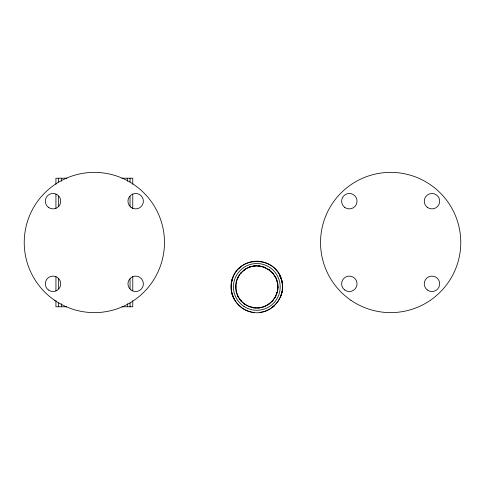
<?xml version="1.0" encoding="UTF-8"?>
<svg xmlns="http://www.w3.org/2000/svg" width="485" height="485" viewBox="0 0 485 485"><rect width="100%" height="100%" fill="white"/><g stroke="black" fill="none" stroke-linecap="round" stroke-linejoin="round"><path stroke-width="0.73" d="M241.639 301.482L240.493 300.233L241.021 300.809C233.819 292.995 234.158 279.839 241.615 272.315C231.005 282.543 235.746 302.41 249.799 306.744C262.482 311.77 277.747 301.421 277.826 287.805M277.42 291.115L277.044 292.77C283.974 271.515 254.019 255.831 240.512 273.607M251.909 312.152C270.139 316.584 287.587 296.802 281.373 279.312M259.76 312.449L265.016 311.273L270.066 308.939L274.492 305.574L277.856 301.676L280.676 296.481L282.179 291.073L282.482 285.519L281.706 280.5L282.161 282.634C278.566 255.365 236.771 254.201 231.721 281.294M281.943 292.334L282.027 291.909M279.56 274.928C284.362 286.447 279.742 274.492 278.56 273.2C276.917 270.606 274.813 268.308 272.37 266.441C267.199 262.494 260.5 260.633 254.031 261.348C243.846 262.33 234.776 270 232.085 279.863C227.429 294.474 238.675 311.315 254.031 312.473M231.909 280.5L231.218 284.422L231.23 289.484L232.036 293.789L233.612 298.002M236.195 282.7L236.577 281.051L236.383 281.876M281.585 293.789L282.112 291.473M277.232 291.946L275.05 297.444L275.813 295.929M280.797 296.171L281.342 294.601M232.273 279.221L232.921 277.396M237.802 277.893L238.565 276.377L238.183 277.135M275.438 296.687L272 301.5L273.103 300.215M241.063 272.958L245.549 269.108L250.139 266.932L248.562 267.556M272.558 300.858L268.066 304.713L263.482 306.89L265.052 306.265M239.129 268.241L241.203 266.477L240.281 267.217M274.492 305.574L272.412 307.344L274.086 305.95M243.591 270.545L245.549 269.108L244.858 269.599M268.757 304.222L268.053 304.689L270.024 303.277M249.351 267.241C254.376 265.313 260.106 265.459 265.065 267.532L263.47 266.956M264.27 306.581L259.348 307.793L255.025 307.872M253.437 266.144L255.116 265.913L254.273 266.029M260.184 307.672L258.505 307.908L259.348 307.793M66.803 178.219L55.933 178.219L55.933 184.27M121.893 178.219L132.763 178.219L132.763 184.27M66.803 306.781L55.933 306.781L55.933 300.73M121.893 306.781L132.763 306.781L132.763 300.73M258.499 265.944L260.19 266.119L259.348 266.029M255.116 307.878L248.55 306.29L250.145 306.866M251.285 312.019C242.433 310.145 234.898 303.246 232.273 294.589M264.27 267.241L269.466 270.072L273.128 273.588L271.982 272.34M249.351 306.581L244.155 303.749L240.493 300.233L241.063 300.858M268.053 269.133L269.466 270.072L268.757 269.599M245.568 304.689L244.155 303.749L244.858 304.222M272.558 272.958L275.838 277.881L277.45 282.694L277.014 281.058M275.025 276.389L275.838 277.881L275.438 277.135M238.59 297.426L237.777 295.941L238.183 296.687M280.676 277.341L279.524 274.868L281.567 279.972L281.136 278.584M234.091 298.954L232.054 293.849L232.824 296.171M236.601 292.764L236.171 291.121L236.383 291.946M281.585 280.033L281.912 281.336M231.709 292.485L232.036 293.789L231.454 291.188L231.678 292.352M277.232 281.876L277.856 287.757L277.826 286.065M235.789 287.757L235.758 286.059L235.771 286.908M132.763 194.103L132.763 208.471M132.763 276.529L132.763 290.897M130.047 178.219L130.047 182.002M130.047 196.37L130.047 206.204M130.047 278.796L130.047 288.63M130.047 302.998L130.047 306.781M127.325 178.219L127.325 181.244M127.325 303.755L127.325 306.781M61.365 178.219L61.365 181.244M61.365 303.755L61.365 306.781M58.649 178.219L58.649 182.002M58.649 196.37L58.649 206.204M58.649 278.796L58.649 288.63M58.649 302.998L58.649 306.781M55.933 194.103L55.933 208.471M55.933 276.529L55.933 290.897M281.445 279.96L281.336 279.196L281.445 279.96M232.194 279.584L232.176 279.984L232.285 279.196L232.2 279.56M231.587 281.906L231.509 282.349L232.036 280.033L231.587 281.906M254.273 307.793L253.431 307.702L254.273 307.793M344.659 289.957A7.712 7.712 0 0 0 356.984 284.798A7.712 7.712 0 0 0 346.357 276.705A7.712 7.712 0 0 0 344.659 289.957M427.297 289.957A7.712 7.712 0 0 0 439.622 284.798A7.712 7.712 0 0 0 428.995 276.705A7.712 7.712 0 0 0 427.297 289.957M427.297 207.319A7.712 7.712 0 0 0 439.622 202.16A7.712 7.712 0 0 0 428.995 194.067A7.712 7.712 0 0 0 427.297 207.319M344.659 207.319A7.712 7.712 0 0 0 356.984 202.16A7.712 7.712 0 0 0 346.357 194.067A7.712 7.712 0 0 0 344.659 207.319M350.861 300.233A70.119 70.119 0 0 0 460.55 248.096A70.119 70.119 0 0 0 360.549 179.171A70.119 70.119 0 0 0 350.861 300.233M243.967 306.441A23.371 23.371 0 0 0 280.142 288.272A23.371 23.371 0 0 0 246.319 266.022A23.371 23.371 0 0 0 243.967 306.441M54.55 300.233A70.119 70.119 0 0 0 164.245 248.096A70.119 70.119 0 0 0 64.244 179.171A70.119 70.119 0 0 0 54.55 300.233M48.355 289.957A7.712 7.712 0 0 0 60.68 284.798A7.712 7.712 0 0 0 50.052 276.705A7.712 7.712 0 0 0 48.355 289.957M48.355 207.319A7.712 7.712 0 0 0 60.68 202.16A7.712 7.712 0 0 0 50.052 194.067A7.712 7.712 0 0 0 48.355 207.319M130.992 289.957A7.712 7.712 0 0 0 143.317 284.798A7.712 7.712 0 0 0 132.69 276.705A7.712 7.712 0 0 0 130.992 289.957M130.992 207.319A7.712 7.712 0 0 0 143.317 202.16A7.712 7.712 0 0 0 132.69 194.067A7.712 7.712 0 0 0 130.992 207.319"/></g></svg>
